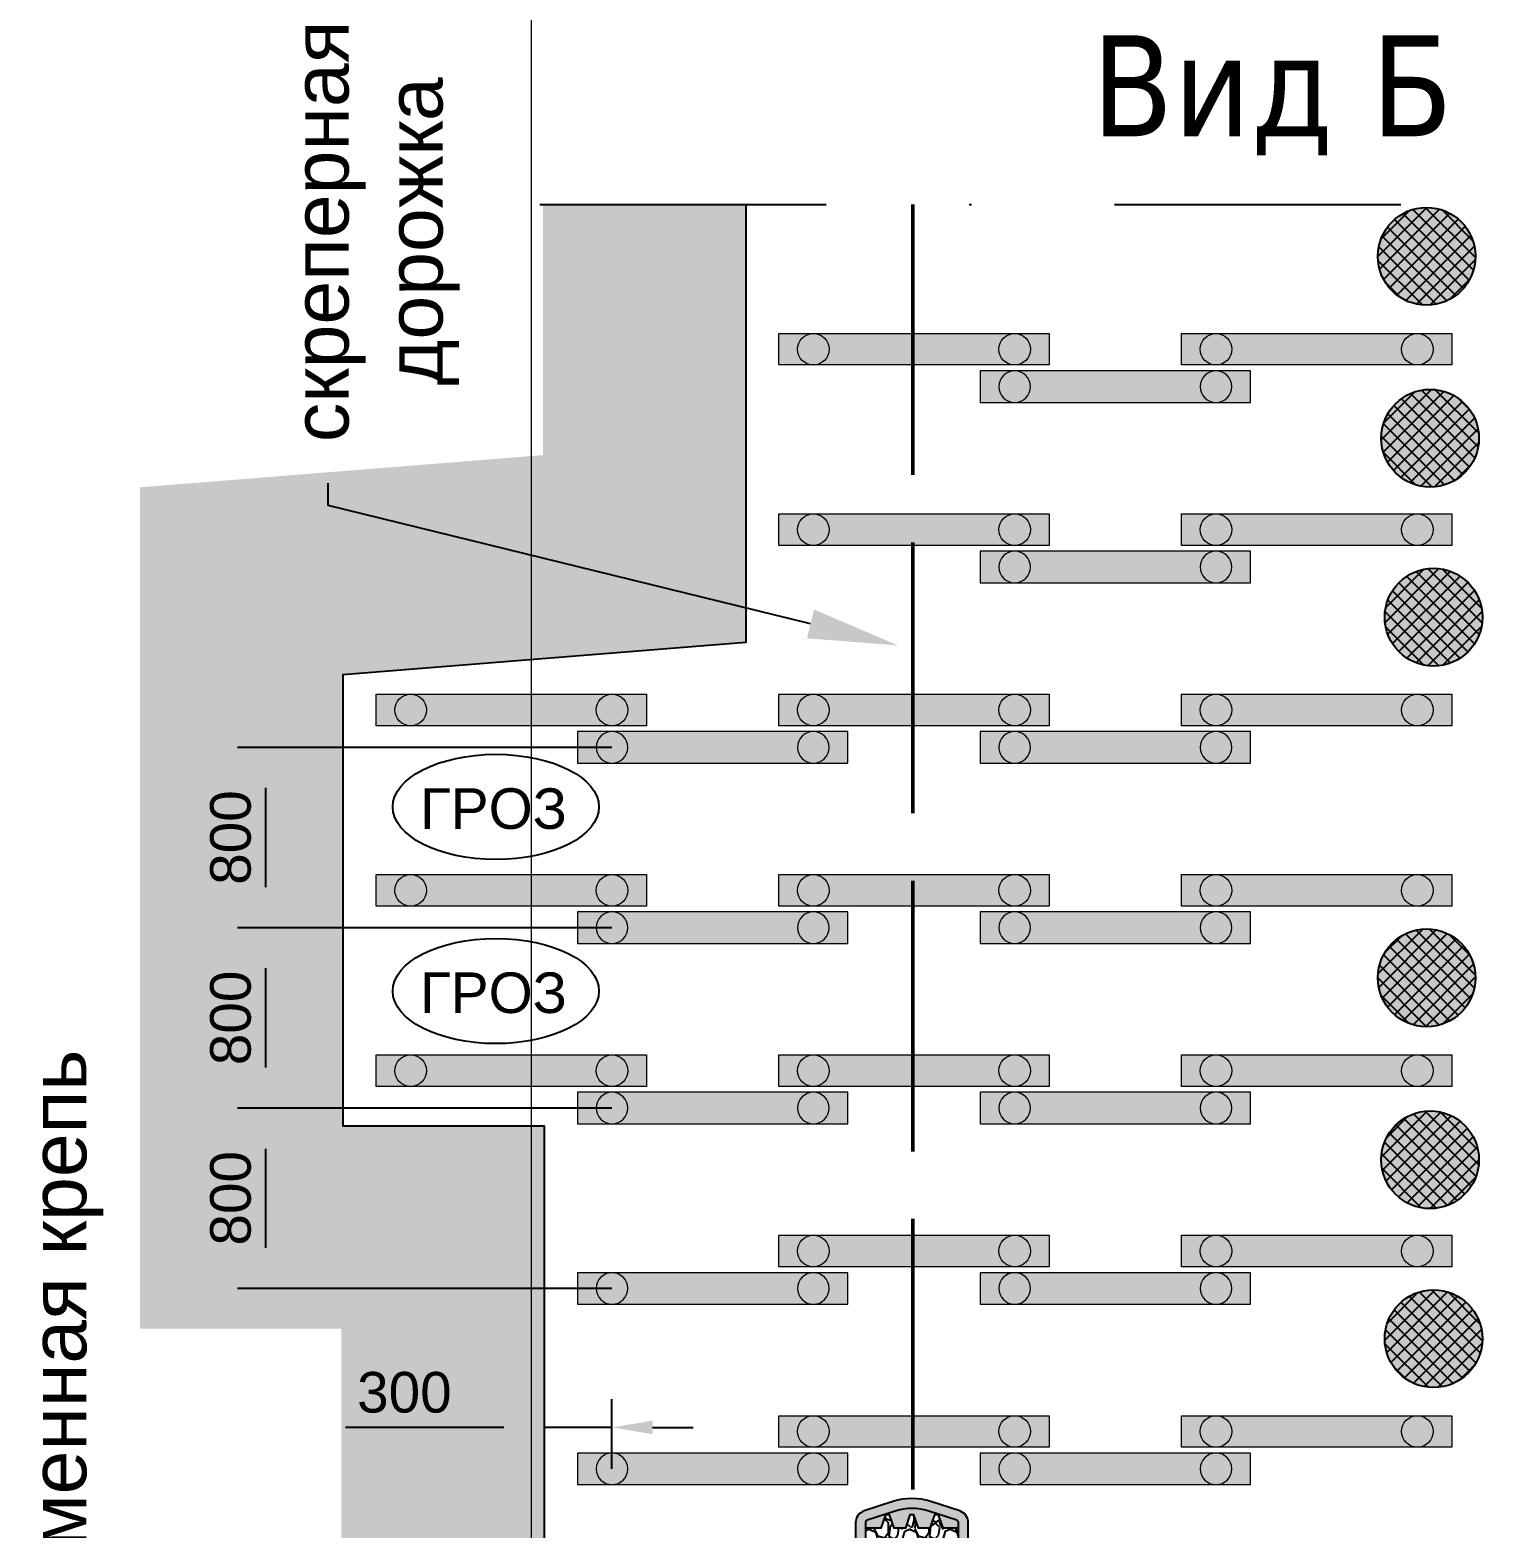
# Model space of a CAD drawing. Header units: inches. Extents: x 523 to 1492, y 69 to 539.
# Drawn here: x 1172.3 to 1237.8, y 265.1 to 331.5 of the extents above; entities that cross this region are included whole.
import ezdxf
from ezdxf import colors
from ezdxf.entities.mleader import LeaderData, LeaderLine
from ezdxf.math import Vec2, Vec3

# ---------------------------------------------------------------- set-up
doc = ezdxf.new("R2010")
doc.units = ezdxf.units.IN
doc.header["$MEASUREMENT"] = 0
doc.linetypes.add('ACAD_ISO02W100', pattern=[15, 12, -3])
doc.linetypes.add('DASHDOT', pattern=[25.4, 12.7, -6.35, 0, -6.35])
doc.styles.get("Standard").update_dxf_attribs({"font": 'arial.ttf'})
doc.styles.add('стиль', font='tahoma.ttf')
doc.dimstyles.new('ISO-25', dxfattribs={"dimtxt": 2.5, "dimasz": 2.5, "dimexe": 1.25, "dimexo": 0, "dimtad": 1, "dimdec": 0, "dimtxsty": 'Standard', "dimcen": 2.5, "dimadec": 0, "dimazin": 0, "dimtfac": 1, "dimtdec": 0, "dimtmove": 0, "dimatfit": 3, "dimfxl": 0, "dimarcsym": 0})
pattern_1 = [(228.0128, (129.6, 180), (-1439.99968, -1620.00024), [24.2165, -2397.436]), (184.9697, (113.4, 162), (2160.000189, 179.998435), [41.5562, -4114.0665]), (132.5104, (72, 158.4), (1799.99833, -1980.00156), [29.302, -2900.8858]), (267.2737, (1.8, 113.4), (179.999283, 3600.000053), [37.843, -3746.4404]), (292.8337, (0, 75.6), (-900.001783, 2159.999354), [37.108, -3673.687]), (357.2737, (14.4, 41.4), (-3600.000053, 179.999283), [37.843, -3746.4404]), (37.6942, (52.2, 39.6), (-2340.001322, -1799.998273), [50.0452, -4954.4728]), (72.2553, (91.8, 70.2), (1260.001937, 3959.999322), [47.248, -4677.5378]), (121.4296, (106.2, 115.2), (-1440.001482, 2339.999107), [37.971, -3759.133]), (175.2364, (86.4, 147.6), (1980.00017, -179.998476), [43.3498, -2124.1373]), (222.3974, (43.2, 151.2), (-2160.001323, -1979.998575), [56.0606, -5550.0075]), (138.8141, (180, 111.6), (-1260.00053, 1079.999516), [19.134, -1894.292]), (171.4692, (165.6, 124.2), (2339.999691, -360.001424), [36.4027, -3603.872]), (225, (129.6, 129.6), (-2e-14, -180), [25.456, -229.1026]), (203.1986, (117, 151.2), (899.99995, 360.00024), [13.7084, -1357.1307]), (291.8014, (104.4, 145.8), (-179.99998, 540.00005), [19.3865, -949.943]), (30.9638, (111.6, 127.8), (539.99964, 360.00045), [31.487, -1018.084]), (161.5651, (138.6, 144), (360.0001, -179.9997), [22.7684, -546.4417]), (16.3895, (0, 145.8), (1800.000396, 539.998688), [31.896, -3157.712]), (70.3462, (30.6, 154.8), (-719.999145, -1980.000384), [26.759, -2649.1334]), (293.1986, (138.6, 180), (-360.00024, 899.99995), [27.4167, -1343.4224]), (343.6105, (149.4, 154.8), (-1800.000396, 539.998688), [31.896, -3157.712]), (339.444, (0, 34.2), (-900.00033, 359.99928), [30.7584, -1507.1623]), (294.7751, (28.8, 23.4), (-899.998594, 1980.000616), [25.772, -2551.4357]), (66.8014, (140.4, 0), (360.00024, 899.99995), [27.4167, -1343.4224]), (17.354, (151.2, 25.2), (-2340.000363, -719.99901), [30.1736, -2987.1763]), (69.444, (52.2, 0), (-359.99928, -900.00033), [15.379, -1522.5415]), (101.3099, (129.6, 0), (-179.99957, 720.00014), [9.178, -908.645]), (165.9638, (127.8, 9), (540.0001, -179.99965), [37.108, -705.051]), (186.009, (91.8, 18), (1799.999955, 179.999877), [34.389, -3404.506]), (303.6901, (111.6, 111.6), (-180.00024, 359.9999), [25.96, -623.039]), (353.1572, (126, 90), (3059.999886, -360.00144), [45.323, -4486.9613]), (60.9454, (171, 84.6), (-720.000005, -1260.00007), [18.532, -1834.6813]), (90, (180, 100.8), (-180, 180), [10.8, -169.2]), (120.2564, (88.2, 23.4), (719.99908, -1260.000442), [25.0063, -2475.6336]), (48.0128, (75.6, 45), (1439.99968, 1620.00024), [48.433, -2373.2194]), (0, (108, 81), (180, 180), [46.8, -133.2]), (325.3048, (154.8, 81), (-1799.998967, 1260.00155), [28.4605, -2817.5893]), (254.0546, (178.2, 64.8), (-179.99998, -720.00002), [26.2084, -1284.2114]), (207.646, (171, 39.6), (-3419.999245, -1800.001388), [42.6717, -4224.5053]), (175.4261, (133.2, 19.8), (-2340.0001, 179.999064), [45.1438, -4469.2333])]

# ---------------------------------------------------------------- blocks, each defined once
blk = doc.blocks.new('S - 140')
at = {"linetype": 'ByBlock', "lineweight": 15}
h = blk.add_hatch(color=7, dxfattribs=at)
edge = h.paths.add_edge_path()
edge.add_arc((1417, -1396.7), 70, 0, 360)
at = {"color": 7, "linetype": 'ByBlock', "lineweight": 15}
blk.add_circle((1417, -1396.7), 70, dxfattribs=at)
blk = doc.blocks.new('2 стойки под брус')
at = {"linetype": 'ByBlock', "lineweight": 15}
blk.add_hatch(color=254, dxfattribs=at).paths.add_polyline_path([(1908.082, -1350.965), (1908.082, -1349.565), (1920.082, -1349.565), (1920.082, -1350.965)])
at = {"color": 7, "linetype": 'ByBlock', "lineweight": 15}
blk.add_lwpolyline([(1908.082, -1350.965), (1908.082, -1349.565), (1920.082, -1349.565), (1920.082, -1350.965), (1908.082, -1350.965)], dxfattribs=at)
at = {"color": 7, "linetype": 'ByBlock', "lineweight": 15, "xscale": 0.009999999999990905, "yscale": 0.009999999999990905, "zscale": 0.009999999999990905}
for p in [(1895.447, -1336.298), (1904.379, -1336.298)]:
    blk.add_blockref('S - 140', p, dxfattribs=at)
blk = doc.blocks.new('*D151')
at = {"color": 0, "linetype": 'ByBlock', "lineweight": -2}
for p, q in [((1198.171, 299.699), (1181.551, 299.699)), ((1182.801, 297.899), (1182.801, 293.499)), ((1198.171, 291.699), (1181.551, 291.699))]:
    blk.add_line(p, q, dxfattribs=at)
at = {"color": 0, "linetype": 'ByBlock'}
for points in [[(1182.501, 297.899), (1183.101, 297.899), (1182.801, 299.699)], [(1182.501, 293.499), (1183.101, 293.499), (1182.801, 291.699)]]:
    blk.add_solid(points, dxfattribs=at)
at = {"layer": 'Defpoints', "color": 0, "linetype": 'ByBlock'}
for p in [(1198.171, 299.699), (1182.801, 291.699), (1198.171, 291.699)]:
    blk.add_point(p, dxfattribs=at)
at = {"color": 0, "linetype": 'ByBlock', "lineweight": 15, "insert": (1181.256, 295.699), "char_height": 1.8, "attachment_point": 5, "rotation": 90}
blk.add_mtext('800', dxfattribs=at)
blk = doc.blocks.new('*D152')
at = {"color": 0, "linetype": 'ByBlock', "lineweight": -2}
for p, q in [((1198.171, 291.699), (1181.551, 291.699)), ((1182.801, 289.899), (1182.801, 285.499)), ((1198.171, 283.699), (1181.551, 283.699))]:
    blk.add_line(p, q, dxfattribs=at)
at = {"color": 0, "linetype": 'ByBlock'}
for points in [[(1182.501, 289.899), (1183.101, 289.899), (1182.801, 291.699)], [(1182.501, 285.499), (1183.101, 285.499), (1182.801, 283.699)]]:
    blk.add_solid(points, dxfattribs=at)
at = {"layer": 'Defpoints', "color": 0, "linetype": 'ByBlock'}
for p in [(1198.171, 291.699), (1182.801, 283.699), (1198.171, 283.699)]:
    blk.add_point(p, dxfattribs=at)
at = {"color": 0, "linetype": 'ByBlock', "lineweight": 15, "insert": (1181.256, 287.699), "char_height": 1.8, "attachment_point": 5, "rotation": 90}
blk.add_mtext('800', dxfattribs=at)
blk = doc.blocks.new('*D153')
at = {"color": 0, "linetype": 'ByBlock', "lineweight": -2}
for p, q in [((1198.171, 283.699), (1181.551, 283.699)), ((1182.801, 281.899), (1182.801, 277.499)), ((1198.171, 275.699), (1181.551, 275.699))]:
    blk.add_line(p, q, dxfattribs=at)
at = {"color": 0, "linetype": 'ByBlock'}
for points in [[(1182.501, 281.899), (1183.101, 281.899), (1182.801, 283.699)], [(1182.501, 277.499), (1183.101, 277.499), (1182.801, 275.699)]]:
    blk.add_solid(points, dxfattribs=at)
at = {"layer": 'Defpoints', "color": 0, "linetype": 'ByBlock'}
for p in [(1198.171, 283.699), (1182.801, 275.699), (1198.171, 275.699)]:
    blk.add_point(p, dxfattribs=at)
at = {"color": 0, "linetype": 'ByBlock', "lineweight": 15, "insert": (1181.256, 279.699), "char_height": 1.8, "attachment_point": 5, "rotation": 90}
blk.add_mtext('800', dxfattribs=at)
blk = doc.blocks.new('*D154')
at = {"color": 0, "linetype": 'ByBlock', "lineweight": -2}
for p, q in [((1195.171, 267.699), (1195.171, 270.788)), ((1198.171, 267.699), (1198.171, 270.788)), ((1193.371, 269.538), (1186.352, 269.538)), ((1198.171, 269.538), (1195.171, 269.538)), ((1199.971, 269.538), (1201.771, 269.538))]:
    blk.add_line(p, q, dxfattribs=at)
at = {"color": 0, "linetype": 'ByBlock'}
for points in [[(1193.371, 269.838), (1193.371, 269.238), (1195.171, 269.538)], [(1199.971, 269.838), (1199.971, 269.238), (1198.171, 269.538)]]:
    blk.add_solid(points, dxfattribs=at)
at = {"layer": 'Defpoints', "color": 0, "linetype": 'ByBlock'}
for p in [(1195.171, 269.538), (1195.171, 267.699), (1198.171, 267.699)]:
    blk.add_point(p, dxfattribs=at)
at = {"color": 0, "linetype": 'ByBlock', "lineweight": 15, "insert": (1188.962, 271.083), "char_height": 1.8, "attachment_point": 5}
blk.add_mtext('300', dxfattribs=at)
blk = doc.blocks.new('Скрепер 2')
h = blk.add_hatch(color=253)
edge = h.paths.add_edge_path(flags=17)
edge.add_line((1017.2, -3729.9), (123.9, -3729.9))
edge.add_arc((123.9, -3740.8), 10.9, 90, 162.05825)
edge.add_line((113.5, -3737.5), (72.1, -3865.4))
edge.add_arc((290.5, -3936.2), 229.6, 162.05825, 197.94175)
edge.add_line((72.1, -4006.9), (113.5, -4134.9))
edge.add_arc((123.9, -4131.5), 10.9, 197.94175, 270)
edge.add_line((123.9, -4142.4), (1017.2, -4142.4))
edge.add_line((1017.2, -4142.4), (1017.2, -3729.9))
edge = h.paths.add_edge_path()
edge.add_line((1017.2, -3686.2), (123.9, -3686.2))
edge.add_arc((123.9, -3740.8), 54.7, 90, 162.05825)
edge.add_line((71.9, -3724), (30.4, -3852))
edge.add_arc((290.5, -3936.2), 273.3, 162.05825, 197.94175)
edge.add_line((30.4, -4020.4), (71.9, -4148.3))
edge.add_arc((123.9, -4131.5), 54.7, 197.94175, 270)
edge.add_line((123.9, -4186.2), (1017.2, -4186.2))
edge.add_line((1017.2, -4186.2), (1017.2, -3686.2))
h = blk.add_hatch(color=253)
h.paths.add_polyline_path([(1656.3, -3686.2), (1017.2, -3686.2), (1017.2, -4186.2), (1656.3, -4186.2), (1959.2, -4037.7, 0.269525), (2017.2, -3937.9), (2017.2, -3934.4, 0.269525), (1959.2, -3834.6)])
h.paths.add_polyline_path([(1646.6, -3728.2), (1939.4, -3871.7, -0.265281), (1975.2, -3934.4), (1975.2, -3937.9, -0.265281), (1939.4, -4000.6), (1646.6, -4144.2), (1059.2, -4144.2), (1059.2, -3728.2)], flags=16)
for points in [[(88.5, -3836.5), (88.5, -3818.9), (148.7, -3798.3), (148.7, -3729.9), (123.9, -3729.9, 0.325201), (113.5, -3737.5), (72.1, -3865.4, 0.157863), (72.1, -4006.9), (113.5, -4134.9, 0.325201), (123.9, -4142.4), (148.7, -4142.4), (148.7, -4074), (88.5, -4053.4), (88.5, -4035.8), (148.7, -4015.2), (148.7, -3965.6), (88.5, -3945), (88.5, -3927.3), (148.7, -3906.8), (148.7, -3857.1)], [(1059.2, -4144.2), (1146.9, -4144.2), (1146.9, -4074), (1086.7, -4053.4), (1086.7, -4035.8), (1146.9, -4015.2), (1146.9, -3965.6), (1086.7, -3945), (1086.7, -3927.3), (1146.9, -3906.8), (1146.9, -3857.1), (1086.7, -3836.5), (1086.7, -3818.9), (1146.9, -3798.3), (1146.9, -3728.2), (1059.2, -3728.2)]]:
    blk.add_hatch(color=253).paths.add_polyline_path(points)
h = blk.add_hatch()
h.set_pattern_fill('GRAVEL', color=256, scale=180, style=0)
h.set_pattern_definition(pattern_1)
h.paths.add_polyline_path([(1017.2, -4142.4), (1017.2, -3729.9), (148.7, -3729.9), (148.7, -3798.3), (88.5, -3818.9), (88.5, -3836.5), (148.7, -3857.1), (148.7, -3906.8), (88.5, -3927.3), (88.5, -3945), (148.7, -3965.6), (148.7, -4015.2), (88.5, -4035.8), (88.5, -4053.4), (148.7, -4074), (148.7, -4142.4)])
h = blk.add_hatch()
h.set_pattern_fill('GRAVEL', color=256, scale=180, style=0)
h.set_pattern_definition(pattern_1)
h.paths.add_polyline_path([(1646.6, -4144.2), (1939.4, -4000.6, 0.265281), (1975.2, -3937.9), (1975.2, -3934.4, 0.265281), (1939.4, -3871.7), (1646.6, -3728.2), (1146.9, -3728.2), (1146.9, -3798.3), (1086.7, -3818.9), (1086.7, -3836.5), (1146.9, -3857.1), (1146.9, -3906.8), (1086.7, -3927.3), (1086.7, -3945), (1146.9, -3965.6), (1146.9, -4015.2), (1086.7, -4035.8), (1086.7, -4053.4), (1146.9, -4074), (1146.9, -4144.2)])
for points in [[(1017.2, -3686.2), (123.9, -3686.2, 0.325201), (71.9, -3724), (30.4, -3852, 0.157863), (30.4, -4020.4), (71.9, -4148.3, 0.325201), (123.9, -4186.2), (1017.2, -4186.2), (1017.2, -3686.2)], [(1017.2, -3686.2), (1656.3, -3686.2), (1959.2, -3834.6, -0.269525), (2017.2, -3934.4), (2017.2, -3937.9, -0.269525), (1959.2, -4037.7), (1656.3, -4186.2), (1017.2, -4186.2), (1017.2, -3686.2)]]:
    blk.add_lwpolyline(points, format="xyb")
for points in [[(1017.2, -3729.9), (123.9, -3729.9, 0.325201), (113.5, -3737.5), (72.1, -3865.4, 0.157863), (72.1, -4006.9), (113.5, -4134.9, 0.325201), (123.9, -4142.4), (1017.2, -4142.4)], [(1059.2, -3728.2), (1646.6, -3728.2), (1939.4, -3871.7, -0.265281), (1975.2, -3934.4), (1975.2, -3937.9, -0.265281), (1939.4, -4000.6), (1646.6, -4144.2), (1059.2, -4144.2)]]:
    blk.add_lwpolyline(points, format="xyb", close=True)
for points in [[(148.7, -3727.8), (148.7, -3798.3), (88.5, -3818.9), (88.5, -3836.5), (148.7, -3857.1), (148.7, -3906.8), (88.5, -3927.3), (88.5, -3945), (148.7, -3965.6), (148.7, -4015.2), (88.5, -4035.8), (88.5, -4053.4), (148.7, -4074), (148.7, -4144.6)], [(1146.9, -3727.8), (1146.9, -3798.3), (1086.7, -3818.9), (1086.7, -3836.5), (1146.9, -3857.1), (1146.9, -3906.8), (1086.7, -3927.3), (1086.7, -3945), (1146.9, -3965.6), (1146.9, -4015.2), (1086.7, -4035.8), (1086.7, -4053.4), (1146.9, -4074), (1146.9, -4144.6)]]:
    blk.add_lwpolyline(points)
blk = doc.blocks.new('ОКУ')
h = blk.add_hatch(color=254)
edge = h.paths.add_edge_path()
edge.add_arc((246.5, -1391.8), 216.7, 0, 360)
h = blk.add_hatch()
h.set_pattern_fill('ANSI37', color=256, scale=360, style=0)
edge = h.paths.add_edge_path()
edge.add_arc((246.5, -1391.8), 216.7, 0, 360)
blk.add_circle((246.5, -1391.8), 216.7)

msp = doc.modelspace()

# ---------------------------------------------------------------- linework, layer by layer
at = {"color": 252, "linetype": 'ByBlock', "lineweight": 15}
msp.add_line((1194.606, 69.4), (1194.606, 538.961), dxfattribs=at)
at = {"color": 7, "linetype": 'DASHDOT'}
msp.add_line((1194.971, 323.781), (1277.144, 323.781), dxfattribs=at)
at = {"color": 253, "linetype": 'ByBlock', "lineweight": 15, "const_width": 9}
msp.add_lwpolyline([(1199.616, 323.781), (1199.616, 308.505), (1181.732, 307.077), (1181.732, 278.417), (1190.664, 278.417), (1190.664, 244.57), (1199.616, 244.57), (1199.616, 183.783)], dxfattribs=at)
msp.add_lwpolyline([(1204.116, 323.781), (1204.116, 304.35), (1186.232, 302.922), (1186.232, 282.917), (1195.164, 282.917), (1195.164, 249.07), (1204.116, 249.07), (1204.116, 183.783)])
at = {"linetype": 'ACAD_ISO02W100', "lineweight": 50}
msp.add_lwpolyline([(1211.519, 323.781), (1211.519, 183.783)], dxfattribs=at)
for centre in [(1193.02, 297.057), (1193.02, 288.89)]:
    msp.add_ellipse(centre, major_axis=(-4.573, 0), ratio=0.509972)

# ---------------------------------------------------------------- block references
at = {"xscale": 0.009999999999990905, "yscale": 0.009999999999990905, "zscale": 0.009999999999990905}
for p in [(1231.849, 335.395), (1232.002, 327.326), (1232.156, 319.39), (1231.849, 303.395), (1232.002, 295.326), (1232.156, 287.39)]:
    msp.add_blockref('ОКУ', p, dxfattribs=at)
at = {"color": 7, "linetype": 'ByBlock', "lineweight": 15}
for p in [(-702.513, 1667.622), (-684.65, 1667.622), (-702.513, 1659.622), (-684.65, 1659.622), (-720.377, 1651.622), (-702.513, 1651.622), (-684.65, 1651.622), (-720.377, 1643.622), (-702.513, 1643.622), (-684.65, 1643.622), (-720.377, 1635.622), (-702.513, 1635.622), (-684.65, 1635.622), (-702.513, 1627.622), (-684.65, 1627.622), (-702.513, 1619.622), (-684.65, 1619.622)]:
    msp.add_blockref('2 стойки под брус', p, dxfattribs=at)
at = {"color": 7, "linetype": 'ByBlock', "lineweight": 15, "xscale": -1, "rotation": 180}
for p in [(-693.582, -1034.566), (-693.582, -1042.566), (-711.445, -1050.566), (-711.445, -1050.566), (-693.582, -1050.566), (-711.445, -1058.566), (-693.582, -1058.566), (-711.445, -1066.566), (-693.582, -1066.566), (-711.445, -1074.566), (-693.582, -1074.566), (-711.445, -1082.566), (-693.582, -1082.566)]:
    msp.add_blockref('2 стойки под брус', p, dxfattribs=at)
at = {"xscale": 0.009999999999990905, "yscale": 0.009999999999990905, "zscale": 0.009999999999990905, "rotation": 270}
msp.add_blockref('Скрепер 2', (1250.842, 266.551), dxfattribs=at)

# ---------------------------------------------------------------- texts
at = {"color": 7, "linetype": 'ByBlock', "lineweight": 15, "style": 'стиль'}
msp.add_text('Вид Б', height=4.4789, dxfattribs=at).set_placement((1219.454, 326.802))
at = {"color": 7, "linetype": 'ByBlock', "lineweight": 15, "char_height": 1.8, "attachment_point": 5}
for insert in [(1192.917, 296.97), (1192.917, 288.803)]:
    msp.add_mtext('ГРОЗ', dxfattribs=dict(at, insert=insert))

# ---------------------------------------------------------------- dimensions: what is measured, and where the dimension line sits
at = {"color": 7, "linetype": 'ByBlock', "lineweight": 15}
for base, p1, p2, picture, middle in [((1182.801, 291.699), (1198.171, 299.699), (1198.171, 291.699), '*D151', (1181.256, 295.699)), ((1182.801, 283.699), (1198.171, 291.699), (1198.171, 283.699), '*D152', (1181.256, 287.699)), ((1182.801, 275.699), (1198.171, 283.699), (1198.171, 275.699), '*D153', (1181.256, 279.699))]:
    dim = msp.add_linear_dim(base=base, p1=p1, p2=p2, angle=90, text='800', dimstyle='ISO-25', override={"dimtxt": 1.8, "dimasz": 1.8, "dimlfac": 100, "dimrnd": 0.05, "dimfxl": 1.25}, dxfattribs=at)
    dim.commit()
    dim.dimension.update_dxf_attribs({"geometry": picture, "text_midpoint": middle})
dim = msp.add_linear_dim(base=(1195.171, 269.538), p1=(1198.171, 267.699), p2=(1195.171, 267.699), text='300', dimstyle='ISO-25', override={"dimtxt": 1.8, "dimasz": 1.8, "dimlfac": 100, "dimrnd": 0.05, "dimfxl": 1.25}, dxfattribs=at)
dim.commit()
dim.dimension.update_dxf_attribs({"geometry": '*D154', "text_midpoint": (1188.962, 271.083)})

# ---------------------------------------------------------------- leaders
at = {"linetype": 'ByBlock', "lineweight": 15}
ml = msp.add_multileader_mtext('Standard', dxfattribs=at)
ml.set_content('скреперная \\Pдорожка', color=256)
ml.set_leader_properties()
ml.build(insert=Vec2(0, 0))
ml.multileader.update_dxf_attribs({"dogleg_length": 1})
ctx = ml.context
ctx.base_point, ctx.char_height, ctx.plane_origin, ctx.plane_x_axis, ctx.plane_y_axis = Vec3(1185.587, 311.419), 2.5, Vec3(1186.413, 371.189), Vec3(0, 1), Vec3(-1, 0)
ctx.text_align_type = 1
notes = []
notes.append((ctx, [(1, (1, 1, 0), (1185.587, 310.419), (0, 1), 1, [(0, [(1210.864, 304.22)], 0, [])])]))
ctx.mtext.insert, ctx.mtext.text_direction, ctx.mtext.rotation, ctx.mtext.alignment, ctx.mtext.flow_direction = Vec3(1183.99, 322.582), Vec3(0, 1), 1.570796, 2, 5
at = {"color": 7, "linetype": 'ByBlock', "lineweight": 15}
ml = msp.add_multileader_mtext('Standard', dxfattribs=at)
ml.set_content('временная крепь', color=7)
ml.set_leader_properties()
ml.build(insert=Vec2(0, 0))
ml.multileader.update_dxf_attribs({"dogleg_length": 1})
ctx = ml.context
ctx.base_point, ctx.char_height, ctx.plane_origin, ctx.plane_x_axis, ctx.plane_y_axis = Vec3(1173.947, 256.425), 2.5, Vec3(1191.393, 324.71), Vec3(0, 1), Vec3(-1, 0)
notes.append((ctx, [(1, (1, 1, 0), (1173.947, 255.425), (0, 1), 1, [(0, [(1196.637, 250.767)], 0, [])])]))
ctx.mtext.insert, ctx.mtext.text_direction, ctx.mtext.rotation, ctx.mtext.flow_direction = Vec3(1172.35, 258.425), Vec3(0, 1), 1.570796, 5
for ctx, leaders in notes:
    for number, flags, end, landing, length, lines in leaders:
        leader = LeaderData()
        leader.index, (leader.has_last_leader_line, leader.has_dogleg_vector, leader.attachment_direction) = number, flags
        leader.last_leader_point, leader.dogleg_vector, leader.dogleg_length = Vec3(end), Vec3(landing), length
        for number, points, colour, breaks in lines:
            line = LeaderLine()
            line.index, line.vertices, line.color, line.breaks = number, Vec3.list(points), colors.encode_raw_color(colour), breaks
            leader.lines.append(line)
        ctx.leaders.append(leader)

doc.saveas('drawing.dxf')
